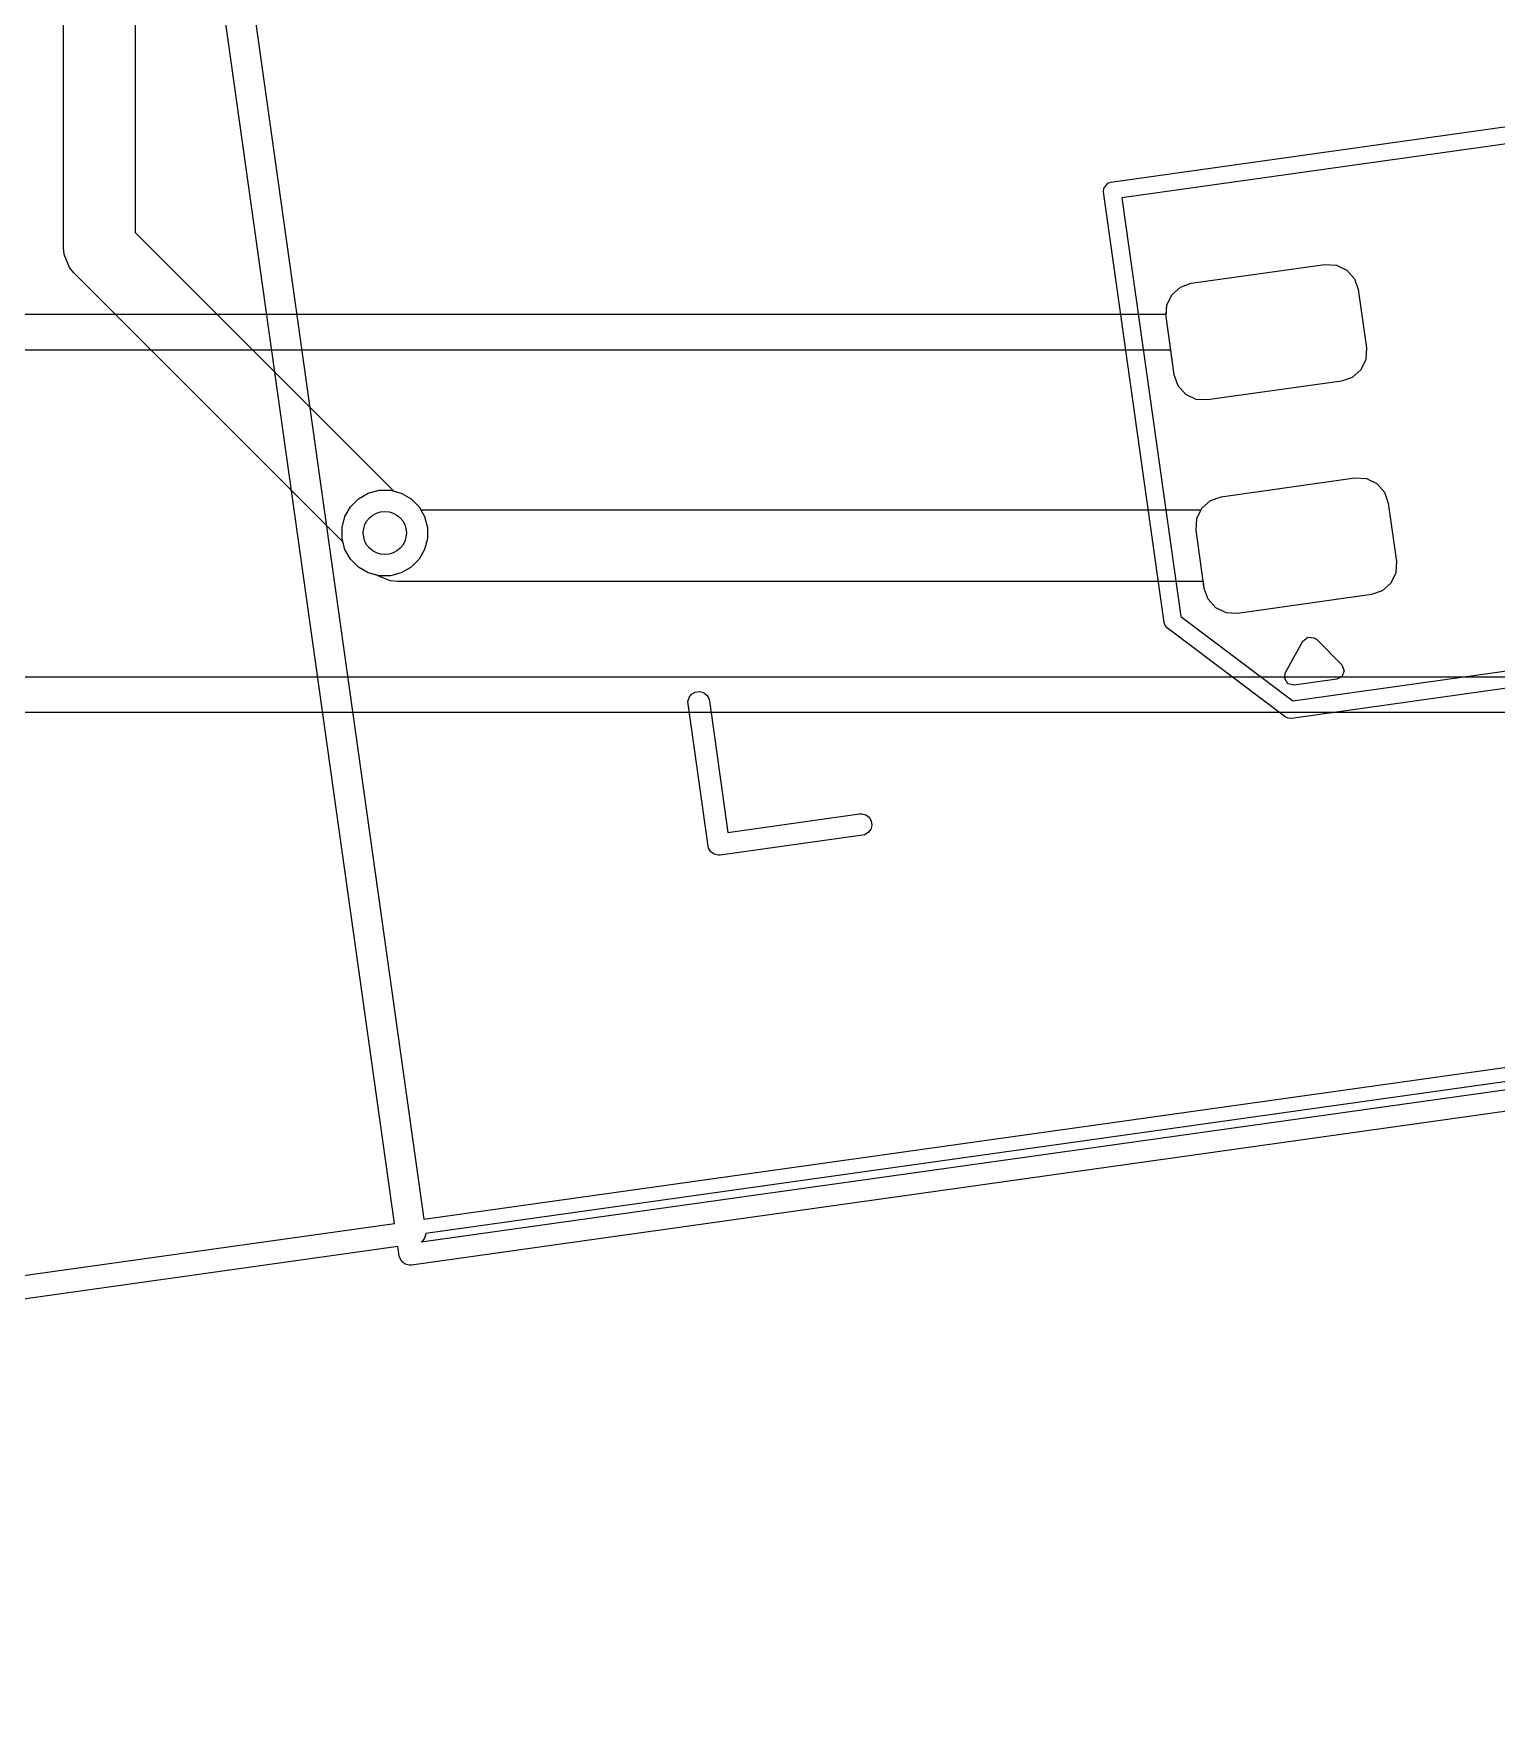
# Model space of a CAD drawing. Header units: millimetres. Extents: x 14 to 286, y -133 to -45.
# Drawn here: x 217.25 to 227.43, y -127.67 to -115.94 of the extents above; entities that cross this region are included whole.
import ezdxf

# ---------------------------------------------------------------- set-up
doc = ezdxf.new("R2010")
doc.units = ezdxf.units.MM
for name, color, linetype, true_color in [('B.Cu', 153, 'CONTINUOUS', 0x4d7fc4), ('F.Cu', 13, 'CONTINUOUS', 0xc83434), ('F.Mask', 201, 'CONTINUOUS', 0xd864ff), ('F.Paste', 253, 'CONTINUOUS', 0xb4a09a), ('F.Silkscreen', 41, 'CONTINUOUS', 0xf2eda1), ('User.Drawings', 9, 'CONTINUOUS', 0xc2c2c2)]:
    doc.layers.add(name, color=color, linetype=linetype, true_color=true_color)

msp = doc.modelspace()

# ---------------------------------------------------------------- linework, layer by layer
at = {"layer": 'B.Cu', "linetype": 'CONTINUOUS'}
for p, q in [((217.4575, -117.427), (217.4575, -101.815753)), ((217.9575, -101.815753), (217.9575, -117.323446)), ((217.9575, -117.323446), (219.756229, -119.122175)), ((217.462304, -117.475773), (217.4575, -117.427)), ((217.499633, -117.565893), (217.462304, -117.475773)), ((217.499637, -117.565897), (217.499633, -117.565893)), ((217.530723, -117.603777), (217.499637, -117.565897)), ((219.402675, -119.475729), (217.530723, -117.603777)), ((219.756229, -119.122175), (219.808705, -119.136236)), ((219.808705, -119.136236), (219.876528, -119.175394)), ((219.876528, -119.175394), (219.931906, -119.230772)), ((219.931906, -119.230772), (219.971064, -119.298595)), ((219.971064, -119.298595), (219.991333, -119.374242)), ((219.991333, -119.452558), (219.971064, -119.528205)), ((219.991333, -119.374242), (219.991333, -119.452558)), ((219.416736, -119.528205), (219.402675, -119.475729)), ((219.455894, -119.596028), (219.416736, -119.528205)), ((219.971064, -119.528205), (219.931906, -119.596028)), ((219.511272, -119.651406), (219.455894, -119.596028)), ((219.579095, -119.690564), (219.511272, -119.651406)), ((219.654742, -119.710833), (219.579095, -119.690564)), ((219.808705, -119.690564), (219.733058, -119.710833)), ((219.876528, -119.651406), (219.808705, -119.690564)), ((219.931906, -119.596028), (219.876528, -119.651406)), ((219.733058, -119.710833), (219.654742, -119.710833))]:
    msp.add_line(p, q, dxfattribs=at)
at = {"layer": 'B.Cu'}
msp.add_circle((219.6939, -119.4134), 0.15, dxfattribs=at)
at = {"layer": 'F.Cu', "linetype": 'CONTINUOUS'}
for p, q in [((225.304653, -117.675947), (226.235505, -117.545125)), ((226.235505, -117.545125), (226.315363, -117.54966)), ((226.315363, -117.54966), (226.387408, -117.584409)), ((226.387408, -117.584409), (226.440669, -117.644084)), ((225.169463, -117.75558), (225.229138, -117.702319)), ((225.229138, -117.702319), (225.304653, -117.675947)), ((226.440669, -117.644084), (226.46704, -117.719599)), ((225.134714, -117.827625), (225.169463, -117.75558)), ((226.46704, -117.719599), (226.524101, -118.125609)), ((216.978676, -117.8915), (225.131087, -117.8915)), ((225.131087, -117.8915), (225.134714, -117.827625)), ((225.163068, -118.1415), (216.9269, -118.1415)), ((225.18724, -118.313493), (225.163068, -118.1415)), ((226.524101, -118.125609), (226.519566, -118.205467)), ((226.484817, -118.277512), (226.425142, -118.330773)), ((226.519566, -118.205467), (226.484817, -118.277512)), ((225.213611, -118.389008), (225.18724, -118.313493)), ((225.266872, -118.448683), (225.213611, -118.389008)), ((226.349627, -118.357145), (225.418775, -118.487967)), ((226.425142, -118.330773), (226.349627, -118.357145)), ((225.338917, -118.483432), (225.266872, -118.448683)), ((225.418775, -118.487967), (225.338917, -118.483432)), ((225.513412, -119.161349), (226.444264, -119.030527)), ((226.444264, -119.030527), (226.524122, -119.035062)), ((226.524122, -119.035062), (226.596167, -119.069811)), ((226.596167, -119.069811), (226.649428, -119.129486)), ((219.416736, -119.298595), (219.455894, -119.230772)), ((219.455894, -119.230772), (219.511272, -119.175394)), ((219.511272, -119.175394), (219.579095, -119.136236)), ((219.579095, -119.136236), (219.654742, -119.115967)), ((219.654742, -119.115967), (219.733058, -119.115967)), ((219.733058, -119.115967), (219.808705, -119.136236)), ((219.808705, -119.136236), (219.876528, -119.175394)), ((219.876528, -119.175394), (219.931906, -119.230772)), ((219.931906, -119.230772), (219.944104, -119.2519)), ((225.378222, -119.240982), (225.437897, -119.187721)), ((225.437897, -119.187721), (225.513412, -119.161349)), ((226.649428, -119.129486), (226.675799, -119.205001)), ((226.675799, -119.205001), (226.73286, -119.611011)), ((219.396467, -119.374242), (219.416736, -119.298595)), ((219.944104, -119.2519), (225.372956, -119.2519)), ((225.372956, -119.2519), (225.378222, -119.240982)), ((219.396467, -119.452558), (219.396467, -119.374242)), ((219.416736, -119.528205), (219.396467, -119.452558)), ((219.455894, -119.596028), (219.416736, -119.528205)), ((219.511272, -119.651406), (219.455894, -119.596028)), ((219.579095, -119.690564), (219.511272, -119.651406)), ((219.639988, -119.70688), (219.579095, -119.690564)), ((226.728325, -119.690869), (226.693576, -119.762914)), ((226.73286, -119.611011), (226.728325, -119.690869)), ((219.643508, -119.709768), (219.639988, -119.70688)), ((219.667487, -119.7197), (219.643508, -119.709768)), ((219.733627, -119.747096), (219.667487, -119.7197)), ((219.7824, -119.7519), (219.733627, -119.747096)), ((225.389394, -119.7519), (219.7824, -119.7519)), ((225.395999, -119.798895), (225.389394, -119.7519)), ((225.42237, -119.87441), (225.395999, -119.798895)), ((226.633901, -119.816175), (226.558386, -119.842547)), ((226.693576, -119.762914), (226.633901, -119.816175)), ((225.475631, -119.934085), (225.42237, -119.87441)), ((225.547676, -119.968834), (225.475631, -119.934085)), ((226.558386, -119.842547), (225.627534, -119.973369)), ((225.627534, -119.973369), (225.547676, -119.968834)), ((214.294277, -120.4136), (235.499624, -120.4136)), ((235.5514, -120.6636), (214.2425, -120.6636))]:
    msp.add_line(p, q, dxfattribs=at)
at = {"layer": 'F.Cu'}
msp.add_circle((219.6939, -119.4134), 0.15, dxfattribs=at)
at = {"layer": 'F.Mask', "linetype": 'CONTINUOUS'}
for p, q in [((225.304653, -117.675947), (226.235505, -117.545125)), ((226.235505, -117.545125), (226.315363, -117.54966)), ((226.315363, -117.54966), (226.387408, -117.584409)), ((226.387408, -117.584409), (226.440669, -117.644084)), ((225.169463, -117.75558), (225.229138, -117.702319)), ((225.229138, -117.702319), (225.304653, -117.675947)), ((226.440669, -117.644084), (226.46704, -117.719599)), ((225.134714, -117.827625), (225.169463, -117.75558)), ((226.46704, -117.719599), (226.524101, -118.125609)), ((225.130179, -117.907483), (225.134714, -117.827625)), ((225.18724, -118.313493), (225.130179, -117.907483)), ((226.524101, -118.125609), (226.519566, -118.205467)), ((226.484817, -118.277512), (226.425142, -118.330773)), ((226.519566, -118.205467), (226.484817, -118.277512)), ((225.213611, -118.389008), (225.18724, -118.313493)), ((225.266872, -118.448683), (225.213611, -118.389008)), ((226.349627, -118.357145), (225.418775, -118.487967)), ((226.425142, -118.330773), (226.349627, -118.357145)), ((225.338917, -118.483432), (225.266872, -118.448683)), ((225.418775, -118.487967), (225.338917, -118.483432)), ((225.513412, -119.161349), (226.444264, -119.030527)), ((226.444264, -119.030527), (226.524122, -119.035062)), ((226.524122, -119.035062), (226.596167, -119.069811)), ((226.596167, -119.069811), (226.649428, -119.129486)), ((225.378222, -119.240982), (225.437897, -119.187721)), ((225.437897, -119.187721), (225.513412, -119.161349)), ((226.649428, -119.129486), (226.675799, -119.205001)), ((226.675799, -119.205001), (226.73286, -119.611011)), ((225.338938, -119.392885), (225.343473, -119.313027)), ((225.343473, -119.313027), (225.378222, -119.240982)), ((225.395999, -119.798895), (225.338938, -119.392885)), ((226.728325, -119.690869), (226.693576, -119.762914)), ((226.73286, -119.611011), (226.728325, -119.690869)), ((225.42237, -119.87441), (225.395999, -119.798895)), ((226.633901, -119.816175), (226.558386, -119.842547)), ((226.693576, -119.762914), (226.633901, -119.816175)), ((225.475631, -119.934085), (225.42237, -119.87441)), ((225.547676, -119.968834), (225.475631, -119.934085)), ((226.558386, -119.842547), (225.627534, -119.973369)), ((225.627534, -119.973369), (225.547676, -119.968834))]:
    msp.add_line(p, q, dxfattribs=at)
at = {"layer": 'F.Paste', "linetype": 'CONTINUOUS'}
for p, q in [((225.304653, -117.675947), (226.235505, -117.545125)), ((226.235505, -117.545125), (226.315363, -117.54966)), ((226.315363, -117.54966), (226.387408, -117.584409)), ((226.387408, -117.584409), (226.440669, -117.644084)), ((225.169463, -117.75558), (225.229138, -117.702319)), ((225.229138, -117.702319), (225.304653, -117.675947)), ((226.440669, -117.644084), (226.46704, -117.719599)), ((225.134714, -117.827625), (225.169463, -117.75558)), ((226.46704, -117.719599), (226.524101, -118.125609)), ((225.130179, -117.907483), (225.134714, -117.827625)), ((225.18724, -118.313493), (225.130179, -117.907483)), ((226.524101, -118.125609), (226.519566, -118.205467)), ((226.484817, -118.277512), (226.425142, -118.330773)), ((226.519566, -118.205467), (226.484817, -118.277512)), ((225.213611, -118.389008), (225.18724, -118.313493)), ((225.266872, -118.448683), (225.213611, -118.389008)), ((226.349627, -118.357145), (225.418775, -118.487967)), ((226.425142, -118.330773), (226.349627, -118.357145)), ((225.338917, -118.483432), (225.266872, -118.448683)), ((225.418775, -118.487967), (225.338917, -118.483432)), ((225.513412, -119.161349), (226.444264, -119.030527)), ((226.444264, -119.030527), (226.524122, -119.035062)), ((226.524122, -119.035062), (226.596167, -119.069811)), ((226.596167, -119.069811), (226.649428, -119.129486)), ((225.378222, -119.240982), (225.437897, -119.187721)), ((225.437897, -119.187721), (225.513412, -119.161349)), ((226.649428, -119.129486), (226.675799, -119.205001)), ((226.675799, -119.205001), (226.73286, -119.611011)), ((225.338938, -119.392885), (225.343473, -119.313027)), ((225.343473, -119.313027), (225.378222, -119.240982)), ((225.395999, -119.798895), (225.338938, -119.392885)), ((226.728325, -119.690869), (226.693576, -119.762914)), ((226.73286, -119.611011), (226.728325, -119.690869)), ((225.42237, -119.87441), (225.395999, -119.798895)), ((226.633901, -119.816175), (226.558386, -119.842547)), ((226.693576, -119.762914), (226.633901, -119.816175)), ((225.475631, -119.934085), (225.42237, -119.87441)), ((225.547676, -119.968834), (225.475631, -119.934085)), ((226.558386, -119.842547), (225.627534, -119.973369)), ((225.627534, -119.973369), (225.547676, -119.968834))]:
    msp.add_line(p, q, dxfattribs=at)
at = {"layer": 'F.Silkscreen', "linetype": 'CONTINUOUS'}
for p, q in [((224.746222, -116.971813), (231.975179, -115.95585)), ((231.932463, -116.083032), (224.822338, -117.082294)), ((224.696483, -117.016206), (224.72412, -116.979531)), ((224.72412, -116.979531), (224.746222, -116.971813)), ((224.695156, -117.039579), (224.696483, -117.016206)), ((225.116155, -120.03514), (224.695156, -117.039579)), ((224.822338, -117.082294), (225.231528, -119.993828)), ((226.010675, -120.580959), (232.437661, -119.677705)), ((225.123873, -120.057242), (225.116155, -120.03514)), ((225.231528, -119.993828), (226.010675, -120.580959)), ((225.139462, -120.074708), (225.123873, -120.057242)), ((225.958306, -120.691752), (225.139462, -120.074708)), ((225.960072, -120.385096), (226.080778, -120.166166)), ((226.080778, -120.166166), (226.116652, -120.137497)), ((226.116652, -120.137497), (226.16229, -120.142592)), ((226.16229, -120.142592), (226.175844, -120.152805)), ((226.175844, -120.152805), (226.352218, -120.329983)), ((229.704633, -120.182986), (226.002765, -120.70325)), ((225.953199, -120.422415), (225.960072, -120.385096)), ((226.369695, -120.372449), (226.352025, -120.414836)), ((226.352218, -120.329983), (226.369695, -120.372449)), ((225.976506, -120.461983), (225.953199, -120.422415)), ((226.020965, -120.473481), (225.976506, -120.461983)), ((226.318045, -120.431729), (226.020965, -120.473481)), ((226.352025, -120.414836), (226.318045, -120.431729)), ((225.979392, -120.701923), (225.958306, -120.691752)), ((226.002765, -120.70325), (225.979392, -120.701923))]:
    msp.add_line(p, q, dxfattribs=at)
at = {"layer": 'User.Drawings', "linetype": 'CONTINUOUS'}
for p, q in [((219.7623, -124.217458), (217.142803, -105.578758)), ((217.356353, -105.624482), (219.965414, -124.188913)), ((221.828221, -120.534866), (221.853435, -120.520013)), ((221.853435, -120.520013), (221.882414, -120.51594)), ((221.882414, -120.51594), (221.910746, -120.523268)), ((221.803282, -120.586568), (221.81061, -120.558236)), ((221.803892, -120.601258), (221.803282, -120.586568)), ((221.943065, -121.591526), (221.803892, -120.601258)), ((221.81061, -120.558236), (221.828221, -120.534866)), ((221.910746, -120.523268), (221.934116, -120.540879)), ((221.934116, -120.540879), (221.948969, -120.566093)), ((221.948969, -120.566093), (221.952432, -120.580382)), ((221.952432, -120.580382), (222.081167, -121.49638)), ((222.081167, -121.49638), (222.997165, -121.367645)), ((222.997165, -121.367645), (223.011855, -121.367035)), ((223.011855, -121.367035), (223.040187, -121.374363)), ((223.040187, -121.374363), (223.063557, -121.391974)), ((223.063557, -121.391974), (223.07841, -121.417188)), ((223.082483, -121.446167), (223.075155, -121.474499)), ((223.07841, -121.417188), (223.082483, -121.446167)), ((219.965414, -124.188913), (238.596934, -121.570423)), ((223.018041, -121.516185), (222.027773, -121.655358)), ((223.03233, -121.512722), (223.018041, -121.516185)), ((223.057544, -121.497869), (223.03233, -121.512722)), ((223.075155, -121.474499), (223.057544, -121.497869)), ((238.640825, -121.665237), (219.978169, -124.288102)), ((221.946528, -121.605815), (221.943065, -121.591526)), ((221.961381, -121.631029), (221.946528, -121.605815)), ((221.984751, -121.64864), (221.961381, -121.631029)), ((222.013083, -121.655968), (221.984751, -121.64864)), ((222.027773, -121.655358), (222.013083, -121.655968)), ((219.947297, -124.34609), (238.648219, -121.717847)), ((238.743365, -121.85595), (219.878758, -124.507197)), ((196.384656, -127.502972), (219.7623, -124.217458)), ((219.784997, -124.378951), (196.333083, -127.674903)), ((219.79405, -124.443365), (219.784997, -124.378951)), ((219.953345, -124.342528), (219.947297, -124.34609)), ((219.970956, -124.319158), (219.953345, -124.342528)), ((219.978283, -124.290826), (219.970956, -124.319158)), ((219.978169, -124.288102), (219.978281, -124.290815)), ((219.978281, -124.290815), (219.978283, -124.290826)), ((219.797513, -124.457654), (219.79405, -124.443365)), ((219.812366, -124.482868), (219.797513, -124.457654)), ((219.835736, -124.500479), (219.812366, -124.482868)), ((219.864068, -124.507807), (219.835736, -124.500479)), ((219.878758, -124.507197), (219.864068, -124.507807))]:
    msp.add_line(p, q, dxfattribs=at)

doc.saveas('drawing.dxf')
